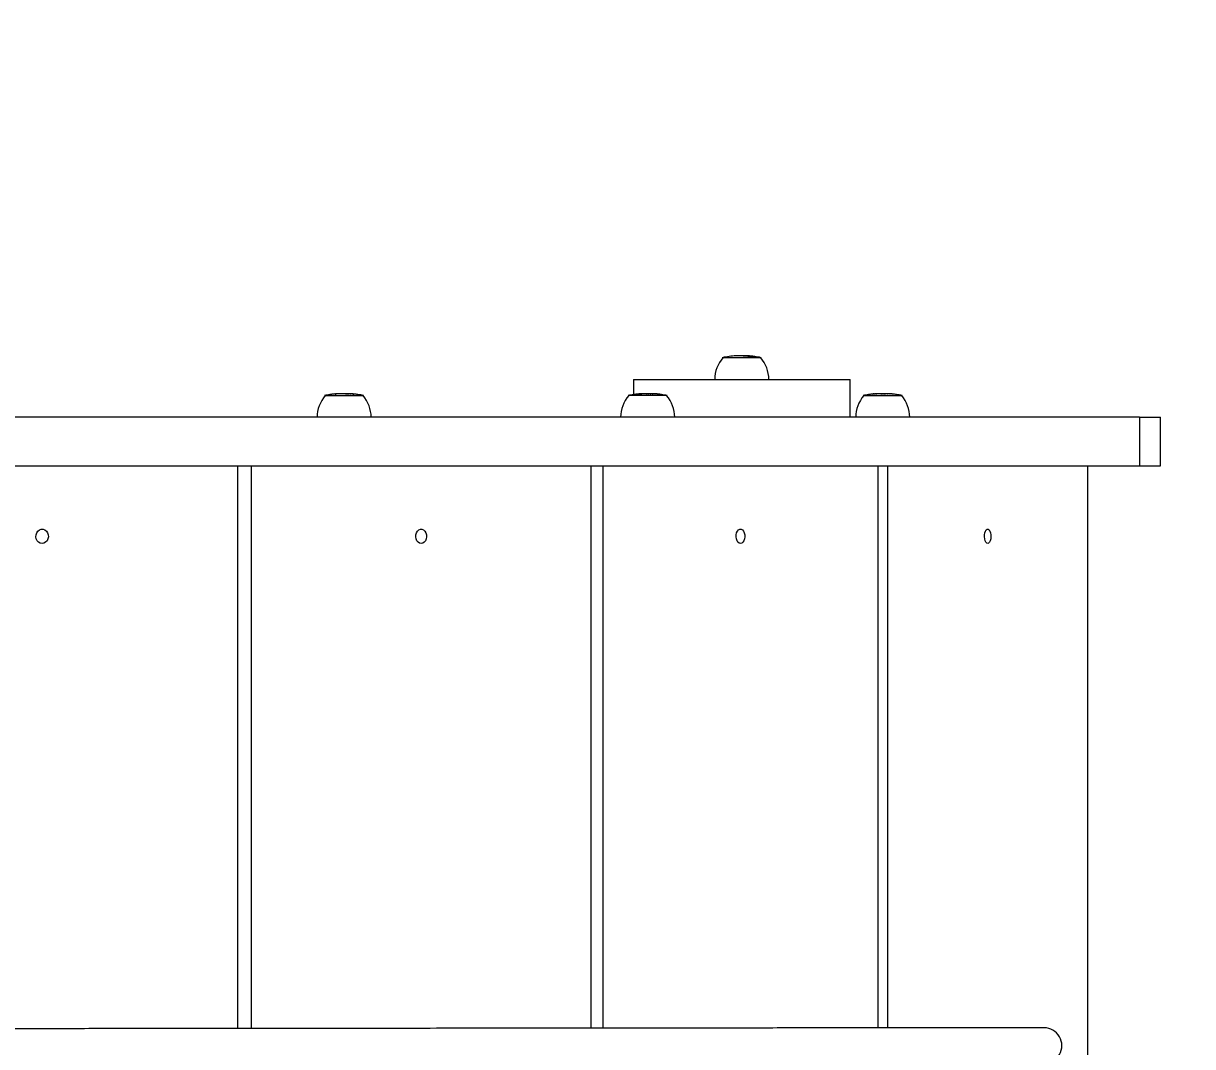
# Model space of a CAD drawing. Header units: millimetres. Extents: x -9608 to 9087, y -7864 to 6934.
# Drawn here: x 4470 to 5119, y 1017 to 1584 of the extents above; entities that cross this region are included whole.
import ezdxf

# ---------------------------------------------------------------- set-up
doc = ezdxf.new("R2010")
doc.units = ezdxf.units.MM
for name, color, linetype in [('DIKOM_ОБЪЕКТ', 7, 'Continuous'), ('DIKOM_РАЗМЕР_ЗОНА', 7, 'Continuous'), ('DIKOM_РАЗМЕР_ОБЪЕКТА', 7, 'Continuous')]:
    doc.layers.add(name, color=color, linetype=linetype)
doc.styles.add('style1', font='arial.ttf', dxfattribs={"width": 0.8})
doc.dimstyles.new('1-50', dxfattribs={"dimtxt": 300, "dimasz": 200, "dimexe": 100, "dimexo": 0, "dimgap": 100, "dimtad": 1, "dimtxsty": 'style1', "dimcen": 200, "dimclrd": 7, "dimclre": 7, "dimclrt": 7, "dimadec": 1, "dimazin": 2, "dimtfac": 1, "dimtmove": 0, "dimatfit": 2, "dimfxl": 0, "dimlwd": 25, "dimlwe": 18, "dimarcsym": 0})

# ---------------------------------------------------------------- blocks, each defined once
blk = doc.blocks.new('*D16')
at = {"layer": 'Defpoints', "color": 0, "transparency": 16777216}
for p in [(-6124.98, 3662.49), (7038.99, -2261.04), (7038.99, -7136.19)]:
    blk.add_point(p, dxfattribs=at)
at = {"layer": 'DIKOM_РАЗМЕР_ОБЪЕКТА', "color": 7, "lineweight": 18, "transparency": 16777216}
for p, q in [((-6124.98, 3662.49), (-6124.98, -7236.19)), ((7038.99, -2261.04), (7038.99, -7236.19))]:
    blk.add_line(p, q, dxfattribs=at)
at = {"layer": 'DIKOM_РАЗМЕР_ОБЪЕКТА', "color": 7, "lineweight": 25, "transparency": 16777216}
blk.add_line((-5924.98, -7136.19), (6838.99, -7136.19), dxfattribs=at)
at = {"layer": 'DIKOM_РАЗМЕР_ОБЪЕКТА', "color": 7, "transparency": 16777216}
for points in [[(-5924.98, -7102.86), (-5924.98, -7169.53), (-6124.98, -7136.19)], [(6838.99, -7102.86), (6838.99, -7169.53), (7038.99, -7136.19)]]:
    blk.add_solid(points, dxfattribs=at)
at = {"layer": 'DIKOM_РАЗМЕР_ОБЪЕКТА', "color": 7, "transparency": 16777216, "insert": (326.37, -6882.92), "char_height": 300, "attachment_point": 5, "style": 'style1'}
blk.add_mtext('13200', dxfattribs=at)
blk = doc.blocks.new('*D19')
at = {"layer": 'Defpoints', "color": 0, "transparency": 16777216}
for p in [(-8101.46, 2662.49), (9079.68, -1911.42), (9079.68, -7764.48)]:
    blk.add_point(p, dxfattribs=at)
at = {"layer": 'DIKOM_РАЗМЕР_ЗОНА', "color": 7, "lineweight": 18, "transparency": 16777216}
for p, q in [((-8101.46, 2662.49), (-8101.46, -7864.48)), ((9079.68, -1911.42), (9079.68, -7864.48))]:
    blk.add_line(p, q, dxfattribs=at)
at = {"layer": 'DIKOM_РАЗМЕР_ЗОНА', "color": 7, "lineweight": 25, "transparency": 16777216}
blk.add_line((-7901.46, -7764.48), (8879.68, -7764.48), dxfattribs=at)
at = {"layer": 'DIKOM_РАЗМЕР_ЗОНА', "color": 7, "transparency": 16777216}
for points in [[(-7901.46, -7731.15), (-7901.46, -7797.81), (-8101.46, -7764.48)], [(8879.68, -7731.15), (8879.68, -7797.81), (9079.68, -7764.48)]]:
    blk.add_solid(points, dxfattribs=at)
at = {"layer": 'DIKOM_РАЗМЕР_ЗОНА', "color": 7, "transparency": 16777216, "insert": (369.42, -7511.31), "char_height": 300, "attachment_point": 5, "style": 'style1'}
blk.add_mtext('17200', dxfattribs=at)

msp = doc.modelspace()

# ---------------------------------------------------------------- linework, layer by layer
at = {"layer": 'DIKOM_ОБЪЕКТ', "color": 7, "linetype": 'Continuous', "lineweight": 15}
for p, q in [((4879.504, 1398.963), (4857.898, 1398.963)), ((4865.832, 1399.992), (4865.42, 1399.977)), ((4867.343, 1400.016), (4867.221, 1400.016)), ((4868.06, 1400.016), (4867.343, 1400.016)), ((4868.152, 1400.016), (4868.152, 1400.019)), ((4869.403, 1400.016), (4868.549, 1400.016)), ((4869.861, 1399.978), (4869.495, 1399.992)), ((4869.952, 1400.016), (4869.922, 1400.016)), ((4869.968, 1400.016), (4870.181, 1400.016)), ((4870.929, 1399.917), (4870.547, 1399.943)), ((4872.867, 1399.924), (4870.929, 1399.917)), ((4871.432, 1399.997), (4871.814, 1399.984)), ((4872.485, 1399.949), (4872.867, 1399.924)), ((4873.904, 1399.544), (4872.897, 1399.705)), ((4873.767, 1399.622), (4873.141, 1399.717)), ((4873.141, 1399.668), (4873.141, 1399.717)), ((4875.247, 1399.627), (4873.767, 1399.622)), ((4873.767, 1399.622), (4873.767, 1399.568)), ((4875.858, 1399.552), (4873.904, 1399.544)), ((4874.606, 1399.724), (4875.247, 1399.627)), ((4874.805, 1399.719), (4875.858, 1399.552)), ((4874.805, 1399.695), (4874.805, 1399.719)), ((4808.704, 1386.963), (4808.704, 1378.532)), ((4808.704, 1386.963), (4928.699, 1386.963)), ((4928.699, 1365.963), (4928.699, 1386.963)), ((4637.424, 1377.963), (4659.03, 1377.963)), ((4640.887, 1378.592), (4640.262, 1378.499)), ((4640.262, 1378.499), (4640.384, 1378.501)), ((4640.781, 1378.586), (4641.025, 1378.608)), ((4640.781, 1378.584), (4640.781, 1378.586)), ((4640.781, 1378.586), (4640.781, 1378.576)), ((4640.781, 1378.584), (4640.781, 1378.574)), ((4641.421, 1378.657), (4640.887, 1378.592)), ((4642.902, 1378.823), (4642.612, 1378.795)), ((4643.619, 1378.881), (4642.902, 1378.823)), ((4643.207, 1378.859), (4643.222, 1378.86)), ((4643.207, 1378.859), (4643.207, 1378.847)), ((4643.222, 1378.86), (4643.298, 1378.858)), ((4643.222, 1378.86), (4643.222, 1378.849)), ((4643.527, 1378.853), (4643.527, 1378.463)), ((4643.756, 1378.884), (4643.619, 1378.881)), ((4644.824, 1379.002), (4644.824, 1378.971)), ((4646.991, 1379.016), (4646.747, 1379.016)), ((4647.082, 1379.016), (4646.991, 1379.016)), ((4648.303, 1379.016), (4647.296, 1379.016)), ((4648.898, 1379.016), (4649.432, 1379.015)), ((4648.914, 1379.016), (4649.692, 1379.016)), ((4649.692, 1379.016), (4649.707, 1379.016)), ((4650.668, 1378.979), (4650.211, 1378.992)), ((4650.394, 1379.009), (4650.394, 1378.987)), ((4650.455, 1379.009), (4650.455, 1378.985)), ((4650.577, 1378.997), (4650.821, 1378.99)), ((4650.577, 1378.997), (4650.577, 1378.981)), ((4651.935, 1378.917), (4651.477, 1378.943)), ((4651.843, 1378.949), (4652.057, 1378.938)), ((4651.843, 1378.949), (4651.843, 1378.923)), ((4652.164, 1378.922), (4651.935, 1378.917)), ((4653.232, 1378.864), (4653.232, 1378.463)), ((4655.505, 1378.544), (4654.3, 1378.705)), ((4655.093, 1378.622), (4654.346, 1378.717)), ((4654.346, 1378.698), (4654.346, 1378.717)), ((4655.368, 1378.628), (4655.093, 1378.622)), ((4655.093, 1378.622), (4655.093, 1378.599)), ((4655.368, 1378.562), (4655.368, 1378.628)), ((4655.368, 1378.618), (4655.872, 1378.552)), ((4655.78, 1378.55), (4655.505, 1378.544)), ((4827.319, 1377.963), (4805.713, 1377.963)), ((4808.536, 1378.507), (4808.993, 1378.575)), ((4809.207, 1378.499), (4808.536, 1378.507)), ((4808.993, 1378.575), (4809.543, 1378.584)), ((4809.817, 1378.592), (4809.207, 1378.499)), ((4809.543, 1378.584), (4809.558, 1378.586)), ((4809.543, 1378.584), (4809.543, 1378.549)), ((4809.558, 1378.586), (4809.924, 1378.69)), ((4809.558, 1378.586), (4809.558, 1378.551)), ((4810.184, 1378.729), (4809.817, 1378.592)), ((4809.97, 1378.706), (4810.199, 1378.733)), ((4810.275, 1378.743), (4810.26, 1378.742)), ((4811.816, 1378.823), (4810.535, 1378.769)), ((4811.389, 1378.853), (4811.847, 1378.888)), ((4811.954, 1378.86), (4811.526, 1378.854)), ((4812.503, 1378.881), (4811.816, 1378.823)), ((4811.954, 1378.859), (4811.954, 1378.86)), ((4811.954, 1378.86), (4811.954, 1378.836)), ((4811.954, 1378.859), (4811.954, 1378.835)), ((4811.984, 1378.887), (4812.503, 1378.881)), ((4815.57, 1379.016), (4815.036, 1379.016)), ((4815.952, 1379.016), (4815.57, 1379.016)), ((4816.989, 1379.016), (4815.952, 1379.016)), ((4816.806, 1379.016), (4817.035, 1379.015)), ((4817.95, 1379.016), (4816.989, 1379.016)), ((4817.844, 1379.015), (4818.118, 1379.015)), ((4819.476, 1378.979), (4819.019, 1378.992)), ((4820.712, 1378.917), (4820.27, 1378.943)), ((4820.514, 1378.919), (4820.712, 1378.917)), ((4823.718, 1378.622), (4822.986, 1378.717)), ((4824.237, 1378.544), (4823.047, 1378.705)), ((4824.161, 1378.545), (4824.237, 1378.544)), ((4936.038, 1377.963), (4957.629, 1377.963)), ((4938.922, 1378.507), (4939.38, 1378.575)), ((4939.197, 1378.499), (4938.998, 1378.505)), ((4939.838, 1378.592), (4939.197, 1378.499)), ((4939.38, 1378.575), (4939.38, 1378.524)), ((4939.456, 1378.578), (4939.609, 1378.584)), ((4939.609, 1378.584), (4939.624, 1378.586)), ((4939.609, 1378.584), (4939.609, 1378.559)), ((4939.624, 1378.586), (4940.097, 1378.661)), ((4939.624, 1378.586), (4939.624, 1378.56)), ((4940.478, 1378.729), (4939.838, 1378.592)), ((4941.852, 1378.823), (4940.829, 1378.769)), ((4941.318, 1378.798), (4942.05, 1378.859)), ((4942.554, 1378.881), (4941.852, 1378.823)), ((4942.065, 1378.86), (4941.928, 1378.856)), ((4941.989, 1378.866), (4942.279, 1378.888)), ((4942.05, 1378.859), (4942.065, 1378.86)), ((4942.05, 1378.859), (4942.05, 1378.84)), ((4942.065, 1378.86), (4942.065, 1378.841)), ((4942.279, 1378.888), (4942.279, 1378.858)), ((4942.371, 1378.886), (4942.554, 1378.881)), ((4943.011, 1378.948), (4943.042, 1378.95)), ((4943.454, 1378.971), (4943.5, 1378.973)), ((4945.773, 1379.016), (4945.361, 1379.016)), ((4946.124, 1379.016), (4945.804, 1379.016)), ((4947.177, 1379.016), (4946.124, 1379.016)), ((4946.429, 1379.015), (4946.689, 1379.015)), ((4948.306, 1379.016), (4947.269, 1379.016)), ((4948.138, 1379.015), (4948.444, 1379.015)), ((4949.618, 1378.979), (4949.176, 1378.992)), ((4950.9, 1378.917), (4950.442, 1378.943)), ((4950.763, 1378.92), (4950.9, 1378.917)), ((4953.983, 1378.622), (4953.235, 1378.717)), ((4954.471, 1378.544), (4953.265, 1378.705)), ((4954.364, 1378.547), (4954.471, 1378.544)), ((5089.236, 1365.963), (3887.698, 1365.963)), ((5089.236, 1365.963), (5089.236, 1338.963)), ((5089.236, 1365.963), (5100.772, 1365.963)), ((5100.772, 1338.963), (5100.772, 1365.963)), ((3887.698, 1338.963), (5089.236, 1338.963)), ((4589.282, 1027.25), (4589.282, 1338.963)), ((4596.667, 1338.963), (4596.667, 1027.257)), ((4785.19, 1027.439), (4785.19, 1338.963)), ((4791.568, 1338.963), (4791.568, 1027.445)), ((4944.339, 1027.593), (4944.339, 1338.963)), ((4949.466, 1338.963), (4949.466, 1027.598)), ((5060.611, 692.963), (5060.611, 1338.963)), ((5089.236, 1338.963), (5100.772, 1338.963))]:
    msp.add_line(p, q, dxfattribs=at)
at = {"layer": 'DIKOM_ОБЪЕКТ', "color": 7, "linetype": 'Continuous', "lineweight": 15, "flags": 128}
for points in [[(4480.792, 1295.963), (4479.77, 1296.141), (4478.839, 1296.658), (4478.076, 1297.469), (4477.557, 1298.502), (4477.328, 1299.664), (4477.405, 1300.853), (4477.786, 1301.963), (4478.427, 1302.895), (4479.282, 1303.567), (4480.273, 1303.918), (4481.311, 1303.918), (4482.303, 1303.567), (4483.157, 1302.895), (4483.798, 1301.963), (4484.18, 1300.853), (4484.256, 1299.664), (4484.027, 1298.502), (4483.508, 1297.469), (4482.745, 1296.658), (4481.815, 1296.141), (4480.792, 1295.963)], [(4690.936, 1295.963), (4690.036, 1296.141), (4689.227, 1296.658), (4688.571, 1297.469), (4688.129, 1298.502), (4687.915, 1299.664), (4687.991, 1300.853), (4688.312, 1301.963), (4688.876, 1302.895), (4689.624, 1303.567), (4690.478, 1303.918), (4691.379, 1303.918), (4692.233, 1303.567), (4692.981, 1302.895), (4693.545, 1301.963), (4693.866, 1300.853), (4693.942, 1299.664), (4693.744, 1298.502), (4693.286, 1297.469), (4692.63, 1296.658), (4691.821, 1296.141), (4690.936, 1295.963)], [(4867.953, 1295.963), (4867.236, 1296.141), (4866.58, 1296.658), (4866.046, 1297.469), (4865.68, 1298.502), (4865.512, 1299.664), (4865.573, 1300.853), (4865.832, 1301.963), (4866.29, 1302.895), (4866.901, 1303.567), (4867.587, 1303.918), (4868.32, 1303.918), (4869.022, 1303.567), (4869.617, 1302.895), (4870.074, 1301.963), (4870.334, 1300.853), (4870.395, 1299.664), (4870.227, 1298.502), (4869.861, 1297.469), (4869.327, 1296.658), (4868.671, 1296.141), (4867.953, 1295.963)], [(5005.038, 1295.963), (5004.52, 1296.141), (5004.031, 1296.658), (5003.65, 1297.469), (5003.375, 1298.502), (5003.268, 1299.664), (5003.299, 1300.853), (5003.497, 1301.963), (5003.833, 1302.895), (5004.26, 1303.567), (5004.764, 1303.918), (5005.298, 1303.918), (5005.801, 1303.567), (5006.244, 1302.895), (5006.58, 1301.963), (5006.763, 1300.853), (5006.808, 1299.664), (5006.686, 1298.502), (5006.427, 1297.469), (5006.045, 1296.658), (5005.557, 1296.141), (5005.038, 1295.963)]]:
    msp.add_lwpolyline(points, dxfattribs=at)
at = {"layer": 'DIKOM_ОБЪЕКТ', "color": 7, "linetype": 'Continuous', "lineweight": 15}
for centre, radius, start, end in [((4872.38, 1386.803), 18.677, 139.378843, 179.509067), ((4867.228, 1358.18), 41.836, 92.47412, 102.879622), ((4870.177, 1358.18), 41.836, 88.430666, 90), ((4870.177, 1358.18), 41.836, 77.120378, 87.566154), ((4865.026, 1386.803), 18.677, 0.490933, 40.621157), ((4651.904, 1365.803), 18.677, 139.378843, 179.509067), ((4646.753, 1337.18), 41.836, 98.772449, 102.879622), ((4646.753, 1337.18), 41.836, 97.864622, 98.138049), ((4646.753, 1337.18), 41.836, 95.680402, 97.336113), ((4646.753, 1337.18), 41.836, 94.733199, 95.119576), ((4646.753, 1337.18), 41.836, 93.246895, 94.105884), ((4646.753, 1337.18), 41.836, 90, 92.708192), ((4649.702, 1337.18), 41.836, 89.296123, 90), ((4649.702, 1337.18), 41.836, 87.249132, 88.376455), ((4649.702, 1337.18), 41.836, 85.535649, 86.621653), ((4649.702, 1337.18), 41.836, 82.280213, 84.924818), ((4649.702, 1337.18), 41.836, 77.120378, 81.645362), ((4644.551, 1365.803), 18.677, 0.490933, 40.621157), ((4820.193, 1365.803), 18.677, 139.378843, 179.509067), ((4815.042, 1337.18), 41.836, 98.93152, 102.879622), ((4815.042, 1337.18), 41.836, 97.038174, 98.270861), ((4815.042, 1337.18), 41.836, 94.821311, 95.967234), ((4815.042, 1337.18), 41.836, 93.120687, 94.184802), ((4815.042, 1337.18), 41.836, 90, 92.491782), ((4817.991, 1337.18), 41.836, 88.963141, 89.248341), ((4817.991, 1337.18), 41.836, 87.188139, 88.328747), ((4817.991, 1337.18), 41.836, 85.418974, 86.5514), ((4817.991, 1337.18), 41.836, 82.828119, 84.665332), ((4817.991, 1337.18), 41.836, 82.153682, 82.828119), ((4817.991, 1337.18), 41.836, 77.120378, 81.510552), ((4812.84, 1365.803), 18.677, 0.490933, 40.621157), ((4950.514, 1365.803), 18.677, 139.378843, 179.509067), ((4945.362, 1337.18), 41.836, 98.749407, 102.879622), ((4945.362, 1337.18), 41.836, 97.237935, 98.117457), ((4945.362, 1337.18), 41.836, 96.153291, 96.732054), ((4945.362, 1337.18), 41.836, 94.719471, 95.549257), ((4945.362, 1337.18), 41.836, 93.175825, 94.092814), ((4945.362, 1337.18), 41.836, 90, 92.553341), ((4948.312, 1337.18), 41.836, 87.259573, 88.384115), ((4948.312, 1337.18), 41.836, 85.752916, 86.632656), ((4948.312, 1337.18), 41.836, 82.299877, 85.115853), ((4948.312, 1337.18), 41.836, 77.120378, 81.666319), ((4943.16, 1365.803), 18.677, 0.490933, 40.621157), ((5036.274, 1017.782), 9.9, 269.997434, 90.002566)]:
    msp.add_arc(centre, radius, start, end, dxfattribs=at)
for points, knots in [([(4866.046, 1399.999), (4865.892, 1399.995), (4865.722, 1399.99), (4865.669, 1399.986), (4865.665, 1399.985)], [0, 0, 0, 0, 0.9090001, 1, 1, 1, 1]), ([(4867.358, 1400.015), (4867.182, 1400.015), (4866.838, 1400.014), (4866.291, 1400.004), (4865.986, 1399.996), (4865.832, 1399.992)], [0, 0, 0, 0, 0.3428286, 0.6702134, 1, 1, 1, 1]), ([(4867.313, 1400.016), (4867.308, 1400.016), (4867.22, 1400.016), (4866.942, 1400.015), (4866.568, 1400.011), (4866.262, 1400.005), (4866.096, 1400), (4866.046, 1399.999)], [0, 0, 0, 0, 0.0170264, 0.2956885, 0.5693174, 0.8693029, 1, 1, 1, 1]), ([(4869.495, 1400.015), (4869.408, 1400.015), (4868.966, 1400.015), (4868.396, 1400.016), (4867.806, 1400.016), (4867.572, 1400.014), (4867.465, 1400.014)], [0, 0, 0, 0, 0.1278968, 0.6541268, 0.8420425, 1, 1, 1, 1]), ([(4867.999, 1400.013), (4867.887, 1400.014), (4867.708, 1400.014), (4867.531, 1400.014), (4867.465, 1400.014)], [0, 0, 0, 0, 0.6270805, 1, 1, 1, 1]), ([(4870.425, 1400.009), (4870.278, 1400.011), (4869.55, 1400.018), (4868.741, 1400.016), (4868.081, 1400.014), (4867.999, 1400.013)], [0, 0, 0, 0, 0.1823185, 0.8993109, 1, 1, 1, 1]), ([(4869.495, 1400.015), (4869.53, 1400.015), (4869.659, 1400.015), (4869.794, 1400.015), (4869.891, 1400.015)], [0, 0, 0, 0, 0.2754009, 1, 1, 1, 1]), ([(4869.495, 1399.992), (4869.601, 1399.996), (4869.912, 1400.006), (4870.222, 1400.008), (4870.425, 1400.009)], [0, 0, 0, 0, 0.3440037, 1, 1, 1, 1]), ([(4871.814, 1399.984), (4871.696, 1399.987), (4871.112, 1400.005), (4870.492, 1400.002), (4869.937, 1399.981), (4869.861, 1399.978)], [0, 0, 0, 0, 0.1782906, 0.8866258, 1, 1, 1, 1]), ([(4869.891, 1400.015), (4869.897, 1400.015), (4869.924, 1400.016), (4869.927, 1400.015), (4869.947, 1400.015), (4869.952, 1400.015)], [0, 0, 0, 0, 0.1529073, 0.764056, 1, 1, 1, 1]), ([(4869.952, 1400.015), (4870.059, 1400.015), (4870.324, 1400.015), (4870.588, 1400.011), (4870.746, 1400.009)], [0, 0, 0, 0, 0.4036089, 1, 1, 1, 1]), ([(4870.547, 1399.943), (4870.695, 1399.95), (4871.349, 1399.978), (4871.989, 1399.962), (4872.485, 1399.949)], [0, 0, 0, 0, 0.2260231, 1, 1, 1, 1]), ([(4870.746, 1400.009), (4870.827, 1400.008), (4871.051, 1400.007), (4871.284, 1400.001), (4871.432, 1399.997)], [0, 0, 0, 0, 0.3607792, 1, 1, 1, 1]), ([(4872.897, 1399.705), (4872.697, 1399.732), (4872.384, 1399.774), (4872.127, 1399.826), (4872.046, 1399.862), (4872.125, 1399.892), (4872.338, 1399.896), (4872.455, 1399.899)], [0, 0, 0, 0, 0.2556472, 0.4001135, 0.5455566, 0.7496556, 1, 1, 1, 1]), ([(4872.455, 1399.899), (4872.64, 1399.896), (4872.92, 1399.893), (4873.427, 1399.863), (4873.817, 1399.831), (4874.295, 1399.787), (4874.603, 1399.745), (4874.805, 1399.719)], [0, 0, 0, 0, 0.32102, 0.4830221, 0.6124855, 0.7468225, 1, 1, 1, 1]), ([(4873.141, 1399.717), (4873.007, 1399.735), (4872.791, 1399.765), (4872.575, 1399.802), (4872.493, 1399.83), (4872.532, 1399.854), (4872.694, 1399.861), (4872.806, 1399.862), (4872.821, 1399.862)], [0, 0, 0, 0, 0.2302879, 0.368631, 0.5069692, 0.6914131, 0.9576683, 1, 1, 1, 1]), ([(4872.821, 1399.862), (4872.95, 1399.861), (4873.146, 1399.86), (4873.512, 1399.84), (4873.818, 1399.816), (4874.172, 1399.783), (4874.427, 1399.749), (4874.576, 1399.728), (4874.606, 1399.724)], [0, 0, 0, 0, 0.3055215, 0.4637072, 0.5895757, 0.747812, 0.9485356, 1, 1, 1, 1]), ([(4645.862, 1378.991), (4645.668, 1378.986), (4645.28, 1378.976), (4644.818, 1378.961), (4644.504, 1378.952), (4644.352, 1378.947), (4644.372, 1378.948), (4644.382, 1378.948)], [0, 0, 0, 0, 0.21210256, 0.42486794, 0.61082766, 0.8094343, 1, 1, 1, 1]), ([(4645.908, 1378.999), (4645.732, 1378.995), (4645.428, 1378.987), (4645.099, 1378.978), (4644.882, 1378.972), (4644.844, 1378.972), (4644.824, 1378.971)], [0, 0, 0, 0, 0.3046032, 0.5249746, 0.7472751, 1, 1, 1, 1]), ([(4647.311, 1379.015), (4647.177, 1379.015), (4646.919, 1379.014), (4646.394, 1379.004), (4646.041, 1378.996), (4645.862, 1378.991)], [0, 0, 0, 0, 0.3474414, 0.669452, 1, 1, 1, 1]), ([(4647.144, 1379.014), (4647.116, 1379.015), (4647.057, 1379.016), (4646.801, 1379.015), (4646.461, 1379.011), (4646.148, 1379.004), (4645.963, 1379), (4645.908, 1378.999)], [0, 0, 0, 0, 0.2000528, 0.4259447, 0.6589158, 0.8966977, 1, 1, 1, 1]), ([(4649.432, 1379.015), (4649.361, 1379.015), (4649.005, 1379.014), (4648.548, 1379.016), (4648.073, 1379.016), (4647.886, 1379.014), (4647.8, 1379.014)], [0, 0, 0, 0, 0.1308127, 0.6540541, 0.8406182, 1, 1, 1, 1]), ([(4648.425, 1379.013), (4648.293, 1379.014), (4648.084, 1379.014), (4647.876, 1379.014), (4647.8, 1379.014)], [0, 0, 0, 0, 0.6340336, 1, 1, 1, 1]), ([(4650.394, 1379.009), (4650.277, 1379.011), (4649.691, 1379.018), (4649.046, 1379.017), (4648.497, 1379.014), (4648.425, 1379.013)], [0, 0, 0, 0, 0.1786939, 0.8934354, 1, 1, 1, 1]), ([(4649.432, 1379.015), (4649.473, 1379.015), (4649.603, 1379.015), (4649.719, 1379.015), (4649.799, 1379.015)], [0, 0, 0, 0, 0.3183712, 1, 1, 1, 1]), ([(4649.799, 1379.015), (4649.885, 1379.015), (4650.104, 1379.014), (4650.322, 1379.011), (4650.455, 1379.009)], [0, 0, 0, 0, 0.395354, 1, 1, 1, 1]), ([(4650.211, 1378.992), (4650.231, 1378.996), (4650.289, 1379.006), (4650.352, 1379.008), (4650.394, 1379.009)], [0, 0, 0, 0, 0.3437677, 1, 1, 1, 1]), ([(4650.455, 1379.009), (4650.47, 1379.008), (4650.512, 1379.007), (4650.552, 1379.001), (4650.577, 1378.997)], [0, 0, 0, 0, 0.3632633, 1, 1, 1, 1]), ([(4650.882, 1378.992), (4650.815, 1378.994), (4650.732, 1378.997), (4650.678, 1378.981), (4650.668, 1378.979)], [0, 0, 0, 0, 0.8180608, 1, 1, 1, 1]), ([(4651.477, 1378.943), (4651.508, 1378.95), (4651.645, 1378.978), (4651.757, 1378.962), (4651.843, 1378.949)], [0, 0, 0, 0, 0.22525798, 1, 1, 1, 1]), ([(4654.3, 1378.705), (4654.058, 1378.731), (4653.683, 1378.773), (4653.245, 1378.826), (4652.953, 1378.862), (4652.754, 1378.892), (4652.777, 1378.896), (4652.789, 1378.899)], [0, 0, 0, 0, 0.25740907, 0.40020538, 0.54656215, 0.74998694, 1, 1, 1, 1]), ([(4652.789, 1378.899), (4652.84, 1378.897), (4652.911, 1378.895), (4653.17, 1378.87), (4653.247, 1378.863)], [0, 0, 0, 0, 0.7044909, 1, 1, 1, 1]), ([(4654.346, 1378.717), (4654.185, 1378.735), (4653.928, 1378.765), (4653.602, 1378.802), (4653.383, 1378.83), (4653.245, 1378.85), (4653.246, 1378.854), (4653.247, 1378.855)], [0, 0, 0, 0, 0.2781715, 0.4466278, 0.6142506, 0.8375893, 1, 1, 1, 1]), ([(4653.247, 1378.862), (4653.265, 1378.862), (4653.283, 1378.862), (4653.394, 1378.852), (4653.4, 1378.851)], [0, 0, 0, 0, 0.9536946, 1, 1, 1, 1]), ([(4810.26, 1378.742), (4810.249, 1378.74), (4810.232, 1378.738), (4810.218, 1378.733), (4810.195, 1378.731), (4810.184, 1378.729)], [0, 0, 0, 0, 0.4981744, 0.7471821, 1, 1, 1, 1]), ([(4810.535, 1378.769), (4810.509, 1378.767), (4810.458, 1378.762), (4810.367, 1378.753), (4810.31, 1378.747), (4810.275, 1378.743)], [0, 0, 0, 0, 0.2834145, 0.5680854, 1, 1, 1, 1]), ([(4812.747, 1378.948), (4812.718, 1378.949), (4812.668, 1378.95), (4812.879, 1378.959), (4813.097, 1378.967), (4813.19, 1378.97)], [0, 0, 0, 0, 0.4475244, 0.7652651, 1, 1, 1, 1]), ([(4814.746, 1378.991), (4814.552, 1378.986), (4814.158, 1378.975), (4813.61, 1378.961), (4813.175, 1378.952), (4812.894, 1378.947), (4812.796, 1378.948), (4812.747, 1378.948)], [0, 0, 0, 0, 0.2104548, 0.426589, 0.6114114, 0.8082846, 1, 1, 1, 1]), ([(4813.205, 1378.971), (4813.156, 1378.971), (4813.102, 1378.971), (4813.209, 1378.976), (4813.22, 1378.976)], [0, 0, 0, 0, 0.9005795, 1, 1, 1, 1]), ([(4814.655, 1378.999), (4814.479, 1378.995), (4814.174, 1378.987), (4813.772, 1378.978), (4813.457, 1378.972), (4813.282, 1378.971), (4813.227, 1378.971), (4813.205, 1378.971)], [0, 0, 0, 0, 0.2508526, 0.4359203, 0.6239517, 0.84829, 1, 1, 1, 1]), ([(4815.616, 1379.014), (4815.622, 1379.015), (4815.634, 1379.016), (4815.445, 1379.015), (4815.181, 1379.011), (4814.895, 1379.004), (4814.711, 1379), (4814.655, 1378.999)], [0, 0, 0, 0, 0.2176226, 0.4417775, 0.6625863, 0.8968289, 1, 1, 1, 1]), ([(4815.952, 1379.015), (4815.865, 1379.015), (4815.697, 1379.014), (4815.259, 1379.004), (4814.918, 1378.996), (4814.746, 1378.991)], [0, 0, 0, 0, 0.3394637, 0.6660892, 1, 1, 1, 1]), ([(4815.936, 1379.015), (4816.073, 1379.015), (4816.211, 1379.015), (4816.211, 1379.015), (4816.211, 1379.015)], [0, 0, 0, 0, 0.9930137, 1, 1, 1, 1]), ([(4817.844, 1379.015), (4817.793, 1379.015), (4817.536, 1379.014), (4817.19, 1379.016), (4816.831, 1379.016), (4816.698, 1379.014), (4816.638, 1379.014)], [0, 0, 0, 0, 0.1293215, 0.6552755, 0.8425961, 1, 1, 1, 1]), ([(4817.264, 1379.013), (4817.131, 1379.014), (4816.923, 1379.014), (4816.714, 1379.014), (4816.638, 1379.014)], [0, 0, 0, 0, 0.6337693, 1, 1, 1, 1]), ([(4818.545, 1379.012), (4818.51, 1379.012), (4818.1, 1379.018), (4817.717, 1379.017), (4817.315, 1379.014), (4817.264, 1379.013)], [0, 0, 0, 0, 0.0771919, 0.8827687, 1, 1, 1, 1]), ([(4818.118, 1379.015), (4818.179, 1379.015), (4818.255, 1379.015), (4818.332, 1379.014), (4818.347, 1379.013)], [0, 0, 0, 0, 0.8002894, 1, 1, 1, 1]), ([(4819.019, 1378.992), (4818.983, 1378.996), (4818.895, 1379.005), (4818.8, 1379.007), (4818.744, 1379.008)], [0, 0, 0, 0, 0.3984454, 1, 1, 1, 1]), ([(4819.019, 1378.992), (4819.145, 1378.995), (4819.297, 1378.999), (4819.451, 1378.981), (4819.476, 1378.979)], [0, 0, 0, 0, 0.834209, 1, 1, 1, 1]), ([(4820.27, 1378.943), (4820.218, 1378.951), (4820.14, 1378.963), (4820.066, 1378.96), (4820.041, 1378.959)], [0, 0, 0, 0, 0.6567331, 1, 1, 1, 1]), ([(4823.047, 1378.705), (4822.812, 1378.731), (4822.447, 1378.773), (4821.952, 1378.826), (4821.589, 1378.861), (4821.426, 1378.874), (4821.338, 1378.881)], [0, 0, 0, 0, 0.356146, 0.5555316, 0.7597699, 1, 1, 1, 1]), ([(4822.986, 1378.717), (4822.824, 1378.735), (4822.569, 1378.763), (4822.212, 1378.803), (4821.929, 1378.829), (4821.74, 1378.849), (4821.677, 1378.852), (4821.658, 1378.853)], [0, 0, 0, 0, 0.3054312, 0.4789596, 0.6629905, 0.9002828, 1, 1, 1, 1]), ([(4944.827, 1378.991), (4944.626, 1378.986), (4944.227, 1378.976), (4943.7, 1378.961), (4943.319, 1378.952), (4943.074, 1378.947), (4943.032, 1378.948), (4943.011, 1378.948)], [0, 0, 0, 0, 0.2161214, 0.4299433, 0.612544, 0.8104468, 1, 1, 1, 1]), ([(4943.072, 1378.952), (4943.134, 1378.955), (4943.217, 1378.958), (4943.406, 1378.964), (4943.454, 1378.965)], [0, 0, 0, 0, 0.7459232, 1, 1, 1, 1]), ([(4944.781, 1378.999), (4944.604, 1378.995), (4944.295, 1378.987), (4943.914, 1378.978), (4943.63, 1378.972), (4943.496, 1378.971), (4943.466, 1378.971), (4943.454, 1378.971)], [0, 0, 0, 0, 0.2517325, 0.4376802, 0.6246461, 0.8484246, 1, 1, 1, 1]), ([(4945.88, 1379.014), (4945.871, 1379.015), (4945.854, 1379.016), (4945.619, 1379.015), (4945.321, 1379.011), (4945.023, 1379.004), (4944.838, 1379), (4944.781, 1378.999)], [0, 0, 0, 0, 0.27507625, 0.48238168, 0.68902923, 0.90587947, 1, 1, 1, 1]), ([(4946.124, 1379.015), (4946.023, 1379.015), (4945.824, 1379.014), (4945.351, 1379.004), (4945.003, 1378.996), (4944.827, 1378.991)], [0, 0, 0, 0, 0.3414358, 0.6664739, 1, 1, 1, 1]), ([(4945.819, 1379.015), (4945.866, 1379.015), (4946.054, 1379.016), (4946.276, 1379.008), (4946.328, 1379.005), (4946.353, 1379.004)], [0, 0, 0, 0, 0.1478138, 0.5905076, 1, 1, 1, 1]), ([(4948.138, 1379.015), (4948.077, 1379.015), (4947.772, 1379.014), (4947.381, 1379.016), (4946.975, 1379.016), (4946.821, 1379.014), (4946.75, 1379.014)], [0, 0, 0, 0, 0.1312452, 0.6562893, 0.8426336, 1, 1, 1, 1]), ([(4947.391, 1379.013), (4947.258, 1379.014), (4947.045, 1379.014), (4946.831, 1379.014), (4946.75, 1379.014)], [0, 0, 0, 0, 0.6190812, 1, 1, 1, 1]), ([(4947.238, 1379.016), (4947.243, 1379.016), (4947.447, 1379.016), (4947.782, 1379.016), (4948.108, 1379.015)], [0, 0, 0, 0, 0.0247888, 1, 1, 1, 1]), ([(4949.039, 1379.009), (4948.937, 1379.011), (4948.434, 1379.017), (4947.893, 1379.017), (4947.447, 1379.014), (4947.391, 1379.013)], [0, 0, 0, 0, 0.1820463, 0.8975199, 1, 1, 1, 1]), ([(4949.176, 1378.992), (4949.161, 1378.996), (4949.117, 1379.006), (4949.07, 1379.008), (4949.039, 1379.009)], [0, 0, 0, 0, 0.34381207, 1, 1, 1, 1]), ([(4949.496, 1378.99), (4949.526, 1378.992), (4949.565, 1378.994), (4949.608, 1378.982), (4949.618, 1378.979)], [0, 0, 0, 0, 0.763793, 1, 1, 1, 1]), ([(4950.442, 1378.943), (4950.423, 1378.951), (4950.384, 1378.965), (4950.332, 1378.96), (4950.305, 1378.957)], [0, 0, 0, 0, 0.4952149, 1, 1, 1, 1]), ([(4953.265, 1378.705), (4953.023, 1378.731), (4952.648, 1378.773), (4952.167, 1378.826), (4951.823, 1378.862), (4951.532, 1378.892), (4951.469, 1378.896), (4951.434, 1378.899)], [0, 0, 0, 0, 0.2585908, 0.4006159, 0.5455086, 0.748947, 1, 1, 1, 1]), ([(4953.235, 1378.717), (4953.071, 1378.735), (4952.812, 1378.764), (4952.464, 1378.802), (4952.205, 1378.83), (4951.984, 1378.855), (4951.889, 1378.862), (4951.892, 1378.862), (4951.892, 1378.862)], [0, 0, 0, 0, 0.2330744, 0.369914, 0.50616, 0.689732, 0.9571075, 1, 1, 1, 1]), ([(5036.258, 1027.682), (5032.411, 1027.678), (5024.898, 1027.671), (5013.849, 1027.66), (5003.328, 1027.65), (4993.301, 1027.641), (4983.79, 1027.631), (4974.732, 1027.622), (4966.43, 1027.615), (4958.772, 1027.607), (4951.825, 1027.6), (4945.271, 1027.594), (4939.188, 1027.588), (4933.54, 1027.583), (4923.942, 1027.573), (4909.91, 1027.56), (4890.805, 1027.541), (4870.246, 1027.522), (4848.177, 1027.5), (4824.777, 1027.477), (4800.658, 1027.454), (4775.978, 1027.43), (4750.257, 1027.405), (4723.563, 1027.38), (4695.947, 1027.353), (4667.975, 1027.326), (4639.755, 1027.298), (4611.117, 1027.271), (4585.83, 1027.247), (4564.082, 1027.225), (4546.102, 1027.208), (4527.786, 1027.19), (4509.084, 1027.172), (4489.967, 1027.154), (4470.403, 1027.135), (4450.349, 1027.116), (4429.67, 1027.095), (4408.313, 1027.075), (4386.338, 1027.054), (4364.004, 1027.032), (4341.409, 1027.01), (4318.795, 1026.988), (4296.26, 1026.967), (4273.899, 1026.945), (4251.705, 1026.923), (4231.566, 1026.904), (4213.507, 1026.887), (4197.508, 1026.871), (4181.886, 1026.856), (4166.703, 1026.841), (4152.031, 1026.827), (4137.923, 1026.813), (4124.462, 1026.801), (4111.6, 1026.788), (4099.309, 1026.776), (4087.521, 1026.765), (4076.228, 1026.754), (4063.548, 1026.742), (4049.696, 1026.728), (4034.851, 1026.714), (4020.538, 1026.7), (4006.753, 1026.687), (3993.397, 1026.674), (3980.486, 1026.661), (3968.119, 1026.649), (3957.222, 1026.639), (3947.71, 1026.63), (3939.454, 1026.621), (3932.7, 1026.615), (3927.167, 1026.609), (3922.65, 1026.605), (3917.661, 1026.601), (3912.189, 1026.595), (3906.309, 1026.589), (3901.172, 1026.584), (3897.98, 1026.581), (3896.884, 1026.58)], [0, 0, 0, 0, 0.0137523, 0.026857, 0.0393035, 0.0510924, 0.0622216, 0.0726996, 0.082514, 0.0909404, 0.0988113, 0.1061386, 0.1129115, 0.1191381, 0.1248181, 0.1444457, 0.1644182, 0.184744, 0.2068208, 0.2288968, 0.2509875, 0.2730885, 0.2952038, 0.3186787, 0.3421815, 0.3657534, 0.3893959, 0.4130518, 0.4367167, 0.4506411, 0.4645492, 0.4784201, 0.4922554, 0.5060549, 0.5198228, 0.5335755, 0.5473198, 0.5613133, 0.575335, 0.5893966, 0.6035127, 0.6176717, 0.6316179, 0.6456057, 0.6596171, 0.6736119, 0.6841927, 0.6947391, 0.7052486, 0.715724, 0.7261667, 0.7366002, 0.7470378, 0.7574997, 0.7679896, 0.7785186, 0.7890743, 0.7996562, 0.815555, 0.8314278, 0.8472429, 0.8630032, 0.8787287, 0.8944185, 0.9097549, 0.9246202, 0.935412, 0.9459426, 0.9562198, 0.9613936, 0.9671748, 0.9735631, 0.9805614, 0.9881718, 0.9959379, 1, 1, 1, 1])]:
    msp.add_open_spline(points, degree=3, knots=knots, dxfattribs=at)

# ---------------------------------------------------------------- dimensions: what is measured, and where the dimension line sits
at = {"layer": 'DIKOM_РАЗМЕР_ЗОНА'}
dim = msp.add_linear_dim(base=(9079.685, -7764.48), p1=(-8101.458, 2662.494), p2=(9079.685, -1911.421), text='17200', dimstyle='1-50', dxfattribs=at)
dim.commit()
dim.dimension.update_dxf_attribs({"geometry": '*D19', "text_midpoint": (369.421, -7764.48), "dimtype": 160})
at = {"layer": 'DIKOM_РАЗМЕР_ОБЪЕКТА'}
dim = msp.add_linear_dim(base=(7038.989, -7136.194), p1=(-6124.982, 3662.494), p2=(7038.989, -2261.037), text='13200', dimstyle='1-50', dxfattribs=at)
dim.commit()
dim.dimension.update_dxf_attribs({"geometry": '*D16', "text_midpoint": (326.371, -7136.194), "dimtype": 160})

doc.saveas('drawing.dxf')
